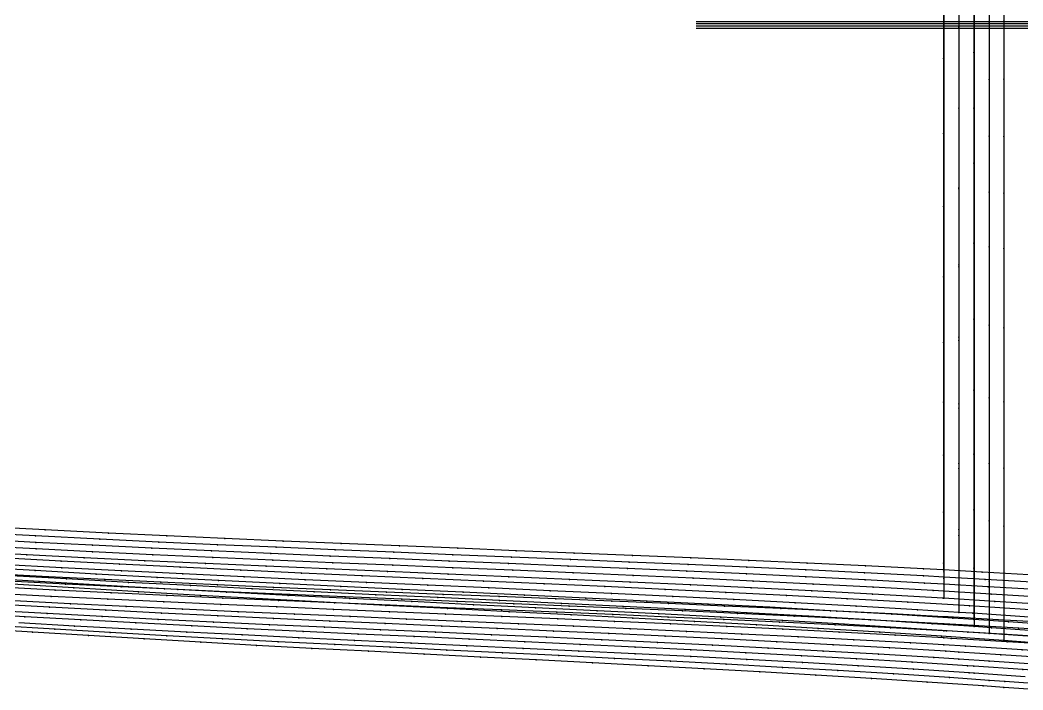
# Model space of a CAD drawing. Extents: x -2408 to 1029, y -526 to 2095.
# Drawn here: x -1535.4 to -1262.1, y -402 to -219.6 of the extents above; entities that cross this region are included whole.
import ezdxf

# ---------------------------------------------------------------- set-up
doc = ezdxf.new("R2010")
doc.units = 0

# ---------------------------------------------------------------- blocks, each defined once
blk = doc.blocks.new(' -30')
at = {"layer": '1'}
blk.add_lwpolyline([(-664.372192, -287.127176), (-679.641754, -286.243599), (-694.99799, -285.398237), (-696.187057, -285.336246), (-710.27236, -284.60173), (-725.267612, -283.860433), (-740.545866, -283.142199), (-755.919862, -282.450756), (-771.200627, -281.788465), (-786.597999, -281.140621), (-801.88015, -280.51132), (-817.299696, -279.884333), (-832.58227, -279.265012), (-848.022402, -278.63554), (-863.304405, -278.003055), (-878.763381, -277.348024), (-894.043868, -276.679726), (-909.520237, -275.975179), (-924.797993, -275.246623), (-940.074012, -274.48242), (-955.469032, -273.674483)], dxfattribs=at)
at = {"layer": '14'}
blk.add_lwpolyline([(-669.787218, -274.088158), (-685.642128, -273.188447), (-696.187057, -272.621555), (-701.652761, -272.32772), (-717.512885, -271.523439), (-733.375258, -270.761336), (-749.239609, -270.035024), (-765.105553, -269.338122), (-780.972669, -268.664248), (-796.840762, -268.007014), (-812.709408, -267.360039), (-828.578263, -266.71694), (-844.446979, -266.071333), (-860.315134, -265.416838), (-876.182533, -264.747066), (-892.048754, -264.055635), (-907.913451, -263.336164), (-923.7762, -262.582272), (-941.068247, -261.714579), (-956.86877, -260.880383)], dxfattribs=at)
at = {"layer": '2'}
blk.add_point((-696.187057, -272.616177), dxfattribs=at)
at = {"layer": '3'}
for p in [(-696.187057, -133.342096), (-696.187057, -153.749935), (-696.187057, -173.676172), (-696.187057, -192.759608), (-696.187057, -210.639042), (-696.187057, -226.953287), (-696.187057, -241.3411), (-696.187057, -256.903938), (-941.068247, -261.714579), (-923.7762, -262.582272), (-907.913451, -263.336164), (-892.048754, -264.055635), (-876.182533, -264.747066), (-860.315134, -265.416838), (-844.446979, -266.071333), (-828.578263, -266.71694), (-812.709408, -267.360039), (-796.840762, -268.007014), (-780.972669, -268.664248), (-765.105553, -269.338122), (-749.239609, -270.035024), (-733.375258, -270.761336), (-717.512885, -271.523439), (-701.652761, -272.32772), (-696.187057, -270.749977), (-696.187057, -272.621555), (-685.642128, -273.188447), (-940.074012, -274.48242), (-924.797993, -275.246623), (-909.520237, -275.975179), (-894.043868, -276.679726), (-878.763381, -277.348024), (-863.304405, -278.003055), (-848.022402, -278.63554), (-832.58227, -279.265012), (-817.299696, -279.884333), (-801.88015, -280.51132), (-786.597999, -281.140621), (-771.200627, -281.788465), (-755.919862, -282.450756), (-740.545866, -283.142199), (-725.267612, -283.860433), (-710.27236, -284.60173), (-696.187057, -285.336246), (-694.99799, -285.398237), (-679.641754, -286.243599)]:
    blk.add_point(p, dxfattribs=at)
at = {"layer": '4'}
for p in [(-696.187057, -272.621555), (-696.187057, -285.336246)]:
    blk.add_point(p, dxfattribs=at)
at = {"layer": '7'}
blk.add_line((-763.632202, -125.051336), (-389.104042, -125.051336), dxfattribs=at)
at = {"layer": '8'}
blk.add_lwpolyline([(-696.187057, 19.626408), (-696.187057, 0.451554), (-696.187057, -16.208268), (-696.187057, -36.720904), (-696.187057, -54.118737), (-696.187057, -72.840981), (-696.187057, -92.526419), (-696.187057, -112.813858), (-696.187057, -133.342096), (-696.187057, -153.749935), (-696.187057, -173.676172), (-696.187057, -192.759608), (-696.187057, -210.639042), (-696.187057, -226.953287), (-696.187057, -241.3411), (-696.187057, -256.903938), (-696.187057, -270.749977), (-696.187057, -272.616177)], dxfattribs=at)
blk = doc.blocks.new(' -31')
at = {"layer": '1'}
blk.add_lwpolyline([(-660.787724, -289.947899), (-675.810988, -289.04012), (-691.222408, -288.151926), (-696.187057, -287.880993), (-706.500063, -287.318206), (-721.916639, -286.524334), (-736.937899, -285.790686), (-752.358094, -285.071968), (-767.404683, -284.398666), (-782.827206, -283.731496), (-798.250467, -283.081525), (-813.321694, -282.457211), (-828.745615, -281.823474), (-843.839067, -281.202679), (-859.262705, -280.56173), (-874.376563, -279.921436), (-889.798955, -279.249807), (-904.931591, -278.567229), (-920.351476, -277.841485), (-935.501224, -277.092704), (-950.917432, -276.292682)], dxfattribs=at)
at = {"layer": '14'}
blk.add_lwpolyline([(-668.883703, -276.730748), (-684.902039, -275.789361), (-696.187057, -275.162659), (-701.707363, -274.856093), (-717.731517, -274.019399), (-733.758208, -273.228341), (-749.787063, -272.476186), (-765.817707, -271.756201), (-781.849769, -271.061654), (-797.882875, -270.38581), (-813.916575, -269.721941), (-829.95065, -269.063307), (-845.984649, -268.403178), (-862.018199, -267.734821), (-878.050928, -267.051504), (-894.082461, -266.346494), (-910.112427, -265.613057), (-926.140451, -264.84446), (-943.708059, -263.954536), (-959.67301, -263.103139)], dxfattribs=at)
at = {"layer": '2'}
blk.add_point((-696.187057, -275.156174), dxfattribs=at)
at = {"layer": '3'}
for p in [(-696.187057, -133.727418), (-696.187057, -154.450981), (-696.187057, -174.685493), (-696.187057, -194.064164), (-696.187057, -212.220206), (-696.187057, -228.786831), (-696.187057, -243.397249), (-696.187057, -259.200869), (-943.708059, -263.954536), (-926.140451, -264.84446), (-910.112427, -265.613057), (-894.082461, -266.346494), (-878.050928, -267.051504), (-862.018199, -267.734821), (-845.984649, -268.403178), (-829.95065, -269.063307), (-813.916575, -269.721941), (-797.882875, -270.38581), (-781.849769, -271.061654), (-765.817707, -271.756201), (-749.787063, -272.476186), (-733.758208, -273.228341), (-696.187057, -273.2611), (-717.731517, -274.019399), (-701.707363, -274.856093), (-696.187057, -275.162659), (-684.902039, -275.789361), (-935.501224, -277.092704), (-920.351476, -277.841485), (-904.931591, -278.567229), (-889.798955, -279.249807), (-874.376563, -279.921436), (-859.262705, -280.56173), (-843.839067, -281.202679), (-828.745615, -281.823474), (-813.321694, -282.457211), (-798.250467, -283.081525), (-782.827206, -283.731496), (-767.404683, -284.398666), (-752.358094, -285.071968), (-736.937899, -285.790686), (-721.916639, -286.524334), (-706.500063, -287.318206), (-696.187057, -287.880993), (-691.222408, -288.151926), (-675.810988, -289.04012)]:
    blk.add_point(p, dxfattribs=at)
at = {"layer": '4'}
for p in [(-696.187057, -275.162659), (-696.187057, -287.880993)]:
    blk.add_point(p, dxfattribs=at)
at = {"layer": '7'}
blk.add_line((-763.632202, -125.051336), (-389.104042, -125.051336), dxfattribs=at)
at = {"layer": '8'}
blk.add_lwpolyline([(-696.187057, 21.607609), (-696.187057, 2.136107), (-696.187057, -14.78146), (-696.187057, -35.611433), (-696.187057, -53.278423), (-696.187057, -72.290306), (-696.187057, -92.280291), (-696.187057, -112.881592), (-696.187057, -133.727418), (-696.187057, -154.450981), (-696.187057, -174.685493), (-696.187057, -194.064164), (-696.187057, -212.220206), (-696.187057, -228.786831), (-696.187057, -243.397249), (-696.187057, -259.200869), (-696.187057, -273.2611), (-696.187057, -275.156174)], dxfattribs=at)
blk = doc.blocks.new(' -32')
at = {"layer": '1'}
blk.add_lwpolyline([(-665.116791, -292.280443), (-680.295763, -291.346208), (-695.403699, -290.461741), (-696.187057, -290.418434), (-710.669653, -289.617628), (-725.782929, -288.829132), (-740.958612, -288.077982), (-756.075592, -287.363959), (-771.277737, -286.674672), (-786.396985, -286.012042), (-801.624435, -285.361817), (-816.744937, -284.72732), (-831.492069, -284.113688), (-847.116812, -283.463143), (-862.237199, -282.827295), (-877.50982, -282.172792), (-892.628992, -281.507035), (-907.921282, -280.80981), (-923.038039, -280.090857), (-938.34811, -279.326425), (-953.461204, -278.534516)], dxfattribs=at)
at = {"layer": '14'}
blk.add_lwpolyline([(-667.92471, -279.379666), (-684.106362, -278.395923), (-696.187057, -277.703381), (-701.403682, -277.404304), (-717.591795, -276.534057), (-733.782751, -275.713053), (-749.976035, -274.934217), (-766.171398, -274.190461), (-782.368289, -273.474709), (-798.566457, -272.779873), (-814.76535, -272.098878), (-830.96472, -271.424635), (-847.16409, -270.750068), (-863.362982, -270.068096), (-879.561149, -269.371632), (-895.758037, -268.6536), (-911.953397, -267.906913), (-928.146678, -267.124496), (-943.652668, -266.335676), (-959.795608, -265.473073)], dxfattribs=at)
at = {"layer": '2'}
blk.add_point((-696.187057, -277.696171), dxfattribs=at)
at = {"layer": '3'}
for p in [(-696.187057, -134.112761), (-696.187057, -155.152049), (-696.187057, -175.694834), (-696.187057, -195.36874), (-696.187057, -213.801389), (-696.187057, -230.620406), (-696.187057, -245.4534), (-696.187057, -261.497782), (-943.652668, -266.335676), (-928.146678, -267.124496), (-911.953397, -267.906913), (-895.758037, -268.6536), (-879.561149, -269.371632), (-863.362982, -270.068096), (-847.16409, -270.750068), (-830.96472, -271.424635), (-814.76535, -272.098878), (-798.566457, -272.779873), (-782.368289, -273.474709), (-766.171398, -274.190461), (-749.976035, -274.934217), (-733.782751, -275.713053), (-696.187057, -275.772225), (-717.591795, -276.534057), (-701.403682, -277.404304), (-696.187057, -277.703381), (-684.106362, -278.395923), (-938.34811, -279.326425), (-923.038039, -280.090857), (-907.921282, -280.80981), (-892.628992, -281.507035), (-877.50982, -282.172792), (-862.237199, -282.827295), (-847.116812, -283.463143), (-831.492069, -284.113688), (-816.744937, -284.72732), (-801.624435, -285.361817), (-786.396985, -286.012042), (-771.277737, -286.674672), (-756.075592, -287.363959), (-740.958612, -288.077982), (-725.782929, -288.829132), (-710.669653, -289.617628), (-696.187057, -290.418434), (-695.403699, -290.461741), (-680.295763, -291.346208)]:
    blk.add_point(p, dxfattribs=at)
at = {"layer": '4'}
for p in [(-696.187057, -277.703381), (-696.187057, -290.418434)]:
    blk.add_point(p, dxfattribs=at)
at = {"layer": '7'}
blk.add_line((-763.632202, -125.051336), (-389.104042, -125.051336), dxfattribs=at)
at = {"layer": '8'}
blk.add_lwpolyline([(-696.187057, 23.588808), (-696.187057, 3.820657), (-696.187057, -13.354648), (-696.187057, -34.501972), (-696.187057, -52.438121), (-696.187057, -71.739651), (-696.187057, -92.034185), (-696.187057, -112.949348), (-696.187057, -134.112761), (-696.187057, -155.152049), (-696.187057, -175.694834), (-696.187057, -195.36874), (-696.187057, -213.801389), (-696.187057, -230.620406), (-696.187057, -245.4534), (-696.187057, -261.497782), (-696.187057, -275.772225), (-696.187057, -277.696171)], dxfattribs=at)
blk = doc.blocks.new(' -33')
at = {"layer": '1'}
blk.add_lwpolyline([(-663.555715, -294.982048), (-678.904663, -294.002708), (-694.14814, -293.078255), (-696.187057, -292.961636), (-709.478525, -292.201445), (-724.727865, -291.379904), (-740.070403, -290.597654), (-755.323933, -289.857647), (-770.694346, -289.143916), (-785.950538, -288.461129), (-801.347675, -287.791684), (-816.605275, -287.141625), (-832.027522, -286.491831), (-847.285475, -285.850042), (-862.543218, -285.20321), (-877.988219, -284.537079), (-893.244742, -283.861903), (-908.710519, -283.153938), (-923.964632, -282.425818), (-939.449062, -281.649797), (-954.699437, -280.847467)], dxfattribs=at)
at = {"layer": '14'}
blk.add_lwpolyline([(-666.910465, -282.037648), (-683.255288, -281.009685), (-696.187057, -280.24107), (-699.091526, -280.068443), (-715.443122, -279.156054), (-731.797836, -278.297802), (-748.155236, -277.486223), (-764.515007, -276.713849), (-780.876641, -275.97322), (-797.239631, -275.256876), (-813.603698, -274.557347), (-829.968258, -273.867177), (-846.333034, -273.178896), (-862.697518, -272.485043), (-879.061203, -271.77816), (-895.42381, -271.050776), (-911.784756, -270.295435), (-928.143763, -269.504667), (-943.54103, -268.721465), (-959.860649, -267.848624)], dxfattribs=at)
at = {"layer": '2'}
blk.add_point((-696.187057, -280.236168), dxfattribs=at)
at = {"layer": '3'}
for p in [(-696.187057, -127.333096), (-696.187057, -148.772081), (-696.187057, -169.833121), (-696.187057, -190.138231), (-696.187057, -209.309447), (-696.187057, -226.968803), (-696.187057, -242.738335), (-696.187057, -260.17137), (-943.54103, -268.721465), (-928.143763, -269.504667), (-911.784756, -270.295435), (-895.42381, -271.050776), (-879.061203, -271.77816), (-862.697518, -272.485043), (-846.333034, -273.178896), (-829.968258, -273.867177), (-813.603698, -274.557347), (-797.239631, -275.256876), (-780.876641, -275.97322), (-696.187057, -274.928334), (-764.515007, -276.713849), (-748.155236, -277.486223), (-731.797836, -278.297802), (-715.443122, -279.156054), (-699.091526, -280.068443), (-696.187057, -280.24107), (-683.255288, -281.009685), (-939.449062, -281.649797), (-923.964632, -282.425818), (-908.710519, -283.153938), (-893.244742, -283.861903), (-877.988219, -284.537079), (-862.543218, -285.20321), (-847.285475, -285.850042), (-832.027522, -286.491831), (-816.605275, -287.141625), (-801.347675, -287.791684), (-785.950538, -288.461129), (-770.694346, -289.143916), (-755.323933, -289.857647), (-740.070403, -290.597654), (-724.727865, -291.379904), (-709.478525, -292.201445), (-696.187057, -292.961636), (-694.14814, -293.078255), (-678.904663, -294.002708)]:
    blk.add_point(p, dxfattribs=at)
at = {"layer": '4'}
for p in [(-696.187057, -280.24107), (-696.187057, -292.961636)]:
    blk.add_point(p, dxfattribs=at)
at = {"layer": '7'}
blk.add_line((-763.632202, -125.051336), (-389.104042, -125.051336), dxfattribs=at)
at = {"layer": '8'}
blk.add_lwpolyline([(-696.187057, 25.570009), (-696.187057, 5.505209), (-696.187057, -11.927834), (-696.187057, -27.697366), (-696.187057, -45.356723), (-696.187057, -64.52794), (-696.187057, -84.83305), (-696.187057, -105.894091), (-696.187057, -127.333096), (-696.187057, -148.772081), (-696.187057, -169.833121), (-696.187057, -190.138231), (-696.187057, -209.309447), (-696.187057, -226.968803), (-696.187057, -242.738335), (-696.187057, -260.17137), (-696.187057, -274.928334), (-696.187057, -280.236168)], dxfattribs=at)
blk = doc.blocks.new(' -34')
at = {"layer": '1'}
blk.add_lwpolyline([(-659.880782, -297.832882), (-674.88639, -296.834445), (-690.264884, -295.860443), (-696.187057, -295.506535), (-705.330332, -294.96012), (-720.715335, -294.095126), (-735.892945, -293.289625), (-751.282725, -292.515013), (-766.30968, -291.793504), (-781.702573, -291.08384), (-797.096529, -290.397559), (-812.152426, -289.742886), (-827.547588, -289.084129), (-842.629487, -288.443162), (-858.02474, -287.787078), (-873.130701, -287.135416), (-888.525021, -286.457104), (-903.652986, -285.770646), (-919.045172, -285.045524), (-934.193097, -284.298782), (-949.581788, -283.501829)], dxfattribs=at)
at = {"layer": '14'}
blk.add_lwpolyline([(-665.840737, -284.702741), (-682.348682, -283.629805), (-696.187057, -282.777348), (-696.366616, -282.766298), (-715.634257, -281.655508), (-732.153145, -280.766701), (-748.67503, -279.928044), (-765.199451, -279.131692), (-781.725946, -278.369802), (-798.254052, -277.63453), (-814.783307, -276.918032), (-831.313248, -276.212463), (-847.843414, -275.509981), (-864.373419, -274.802738), (-880.902647, -274.082896), (-897.430713, -273.342608), (-913.957154, -272.57403), (-930.481509, -271.769319), (-946.126004, -270.967182), (-962.610425, -270.077926)], dxfattribs=at)
at = {"layer": '2'}
blk.add_point((-696.187057, -282.776184), dxfattribs=at)
at = {"layer": '3'}
for p in [(-696.187057, -127.612478), (-696.187057, -149.368449), (-696.187057, -170.740867), (-696.187057, -191.34618), (-696.187057, -210.800818), (-696.187057, -228.721277), (-696.187057, -244.723942), (-696.187057, -262.414736), (-946.126004, -270.967182), (-930.481509, -271.769319), (-913.957154, -272.57403), (-897.430713, -273.342608), (-880.902647, -274.082896), (-864.373419, -274.802738), (-847.843414, -275.509981), (-831.313248, -276.212463), (-814.783307, -276.918032), (-798.254052, -277.63453), (-781.725946, -278.369802), (-696.187057, -277.389873), (-765.199451, -279.131692), (-748.67503, -279.928044), (-732.153145, -280.766701), (-715.634257, -281.655508), (-696.366616, -282.766298), (-696.187057, -282.777348), (-682.348682, -283.629805), (-934.193097, -284.298782), (-919.045172, -285.045524), (-903.652986, -285.770646), (-888.525021, -286.457104), (-873.130701, -287.135416), (-858.02474, -287.787078), (-842.629487, -288.443162), (-827.547588, -289.084129), (-812.152426, -289.742886), (-797.096529, -290.397559), (-781.702573, -291.08384), (-766.30968, -291.793504), (-751.282725, -292.515013), (-735.892945, -293.289625), (-720.715335, -294.095126), (-705.330332, -294.96012), (-696.187057, -295.506535), (-690.264884, -295.860443), (-674.88639, -296.834445)]:
    blk.add_point(p, dxfattribs=at)
at = {"layer": '4'}
for p in [(-696.187057, -282.777348), (-696.187057, -295.506535)]:
    blk.add_point(p, dxfattribs=at)
at = {"layer": '8'}
blk.add_lwpolyline([(-696.187057, 27.551208), (-696.187057, 7.189761), (-696.187057, -10.50102), (-696.187057, -26.503698), (-696.187057, -44.42414), (-696.187057, -63.878794), (-696.187057, -84.484107), (-696.187057, -105.856506), (-696.187057, -127.612478), (-696.187057, -149.368449), (-696.187057, -170.740867), (-696.187057, -191.34618), (-696.187057, -210.800818), (-696.187057, -228.721277), (-696.187057, -244.723942), (-696.187057, -262.414736), (-696.187057, -277.389873), (-696.187057, -282.776184)], dxfattribs=at)
blk = doc.blocks.new(' -35')
at = {"layer": '1'}
blk.add_lwpolyline([(-669.352844, -299.795943), (-684.730024, -298.770446), (-696.187057, -298.04697), (-699.705401, -297.824809), (-715.089522, -296.909555), (-730.411924, -296.0494), (-745.801521, -295.231097), (-760.809693, -294.470697), (-776.202845, -293.722761), (-791.597219, -293.000645), (-806.635484, -292.313985), (-822.031315, -291.623793), (-837.096648, -290.954715), (-852.492776, -290.27093), (-867.583074, -289.594416), (-882.978356, -288.891491), (-898.091395, -288.182923), (-913.484576, -287.435701), (-928.618271, -286.668805), (-944.007854, -285.850953), (-959.108642, -285.010879)], dxfattribs=at)
at = {"layer": '14'}
blk.add_lwpolyline([(-676.766731, -286.567064), (-693.2702, -285.499365), (-696.187057, -285.322399), (-710.123225, -284.476857), (-726.634612, -283.537608), (-743.149308, -282.651928), (-759.666823, -281.811773), (-776.186742, -281.009095), (-792.708424, -280.235858), (-809.231455, -279.484014), (-825.755344, -278.745518), (-842.279602, -278.012328), (-858.803738, -277.276399), (-875.327339, -276.529683), (-891.849761, -275.764143), (-908.370591, -274.971733), (-924.88934, -274.144407), (-940.875508, -273.302877), (-957.363445, -272.389503)], dxfattribs=at)
at = {"layer": '2'}
blk.add_point((-696.187057, -285.316181), dxfattribs=at)
at = {"layer": '3'}
for p in [(-696.187057, -127.89188), (-696.187057, -149.964818), (-696.187057, -171.648615), (-696.187057, -192.55413), (-696.187057, -212.292221), (-696.187057, -230.473749), (-696.187057, -246.709572), (-696.187057, -264.658074), (-940.875508, -273.302877), (-924.88934, -274.144407), (-908.370591, -274.971733), (-891.849761, -275.764143), (-875.327339, -276.529683), (-858.803738, -277.276399), (-842.279602, -278.012328), (-825.755344, -278.745518), (-809.231455, -279.484014), (-792.708424, -280.235858), (-776.186742, -281.009095), (-696.187057, -279.851389), (-759.666823, -281.811773), (-743.149308, -282.651928), (-726.634612, -283.537608), (-944.007854, -285.850953), (-928.618271, -286.668805), (-710.123225, -284.476857), (-696.187057, -285.322399), (-693.2702, -285.499365), (-913.484576, -287.435701), (-898.091395, -288.182923), (-882.978356, -288.891491), (-867.583074, -289.594416), (-852.492776, -290.27093), (-837.096648, -290.954715), (-822.031315, -291.623793), (-806.635484, -292.313985), (-791.597219, -293.000645), (-776.202845, -293.722761), (-760.809693, -294.470697), (-745.801521, -295.231097), (-730.411924, -296.0494), (-715.089522, -296.909555), (-699.705401, -297.824809), (-696.187057, -298.04697), (-684.730024, -298.770446)]:
    blk.add_point(p, dxfattribs=at)
at = {"layer": '4'}
for p in [(-696.187057, -285.322399), (-696.187057, -298.04697)]:
    blk.add_point(p, dxfattribs=at)
at = {"layer": '8'}
blk.add_lwpolyline([(-696.187057, 29.532409), (-696.187057, 8.874313), (-696.187057, -9.074205), (-696.187057, -25.310029), (-696.187057, -43.491557), (-696.187057, -63.229649), (-696.187057, -84.135146), (-696.187057, -105.818943), (-696.187057, -127.89188), (-696.187057, -149.964818), (-696.187057, -171.648615), (-696.187057, -192.55413), (-696.187057, -212.292221), (-696.187057, -230.473749), (-696.187057, -246.709572), (-696.187057, -264.658074), (-696.187057, -279.851389), (-696.187057, -285.316181)], dxfattribs=at)
blk = doc.blocks.new(' -36')
at = {"layer": '1'}
blk.add_lwpolyline([(-672.927873, -302.136555), (-687.924346, -301.120033), (-696.187057, -300.591011), (-703.06483, -300.150658), (-718.068471, -299.245964), (-733.158595, -298.387089), (-748.167634, -297.577712), (-763.338846, -296.79844), (-778.351493, -296.05933), (-793.553311, -295.337039), (-808.56811, -294.643233), (-823.583522, -293.962674), (-838.814652, -293.279547), (-853.830428, -292.606893), (-869.087782, -291.91782), (-884.102765, -291.228094), (-899.384049, -290.508166), (-914.397063, -289.776621), (-929.700036, -288.998858), (-944.709607, -288.199649), (-960.104271, -287.341486)], dxfattribs=at)
at = {"layer": '14'}
blk.add_lwpolyline([(-675.750692, -289.211476), (-692.417271, -288.09964), (-696.187057, -287.863197), (-707.48078, -287.154878), (-724.155581, -286.172946), (-740.834089, -285.249746), (-757.515704, -284.376837), (-774.200055, -283.545769), (-790.886463, -282.748107), (-807.574558, -281.975401), (-824.263738, -281.21921), (-840.953402, -280.471095), (-857.643179, -279.722607), (-874.332467, -278.965305), (-891.020666, -278.190751), (-907.707404, -277.390494), (-924.392004, -276.556099), (-940.653292, -275.701839), (-957.314978, -274.779548)], dxfattribs=at)
at = {"layer": '2'}
blk.add_point((-696.187057, -287.856178), dxfattribs=at)
at = {"layer": '3'}
for p in [(-696.187057, -128.171286), (-696.187057, -150.56119), (-696.187057, -172.556365), (-696.187057, -193.762064), (-696.187057, -213.783595), (-696.187057, -232.226194), (-696.187057, -248.695178), (-696.187057, -266.901435), (-940.653292, -275.701839), (-924.392004, -276.556099), (-907.707404, -277.390494), (-891.020666, -278.190751), (-874.332467, -278.965305), (-857.643179, -279.722607), (-840.953402, -280.471095), (-824.263738, -281.21921), (-807.574558, -281.975401), (-790.886463, -282.748107), (-774.200055, -283.545769), (-696.187057, -282.312918), (-757.515704, -284.376837), (-740.834089, -285.249746), (-724.155581, -286.172946), (-944.709607, -288.199649), (-929.700036, -288.998858), (-707.48078, -287.154878), (-696.187057, -287.863197), (-692.417271, -288.09964), (-914.397063, -289.776621), (-899.384049, -290.508166), (-884.102765, -291.228094), (-869.087782, -291.91782), (-853.830428, -292.606893), (-838.814652, -293.279547), (-823.583522, -293.962674), (-808.56811, -294.643233), (-793.553311, -295.337039), (-778.351493, -296.05933), (-763.338846, -296.79844), (-748.167634, -297.577712), (-733.158595, -298.387089), (-718.068471, -299.245964), (-703.06483, -300.150658), (-696.187057, -300.591011), (-687.924346, -301.120033)]:
    blk.add_point(p, dxfattribs=at)
at = {"layer": '4'}
for p in [(-696.187057, -287.863197), (-696.187057, -300.591011)]:
    blk.add_point(p, dxfattribs=at)
at = {"layer": '8'}
blk.add_lwpolyline([(-696.187057, 31.513608), (-696.187057, 10.558863), (-696.187057, -7.6474), (-696.187057, -24.116363), (-696.187057, -42.558977), (-696.187057, -62.580508), (-696.187057, -83.786207), (-696.187057, -105.781382), (-696.187057, -128.171286), (-696.187057, -150.56119), (-696.187057, -172.556365), (-696.187057, -193.762064), (-696.187057, -213.783595), (-696.187057, -232.226194), (-696.187057, -248.695178), (-696.187057, -266.901435), (-696.187057, -282.312918), (-696.187057, -287.856178)], dxfattribs=at)
blk = doc.blocks.new(' -37')
at = {"layer": '1'}
blk.add_lwpolyline([(-667.862159, -305.093364), (-682.857145, -304.027392), (-696.187057, -303.129501), (-697.986082, -303.008315), (-712.988644, -302.054486), (-728.148326, -301.144891), (-743.15697, -300.292659), (-758.309054, -299.473766), (-773.32178, -298.696695), (-788.505547, -297.939125), (-803.520748, -297.211722), (-818.536674, -296.499533), (-833.750777, -295.786958), (-848.767308, -295.086083), (-864.008634, -294.370643), (-879.024432, -293.655535), (-894.290599, -292.911751), (-909.304442, -292.156997), (-924.59299, -291.357248), (-939.603383, -290.536247), (-954.847641, -289.664205), (-969.853688, -288.767711)], dxfattribs=at)
at = {"layer": '14'}
blk.add_lwpolyline([(-670.119607, -292.197015), (-686.777886, -291.028163), (-696.187057, -290.405178), (-701.921278, -290.02551), (-718.58818, -288.989257), (-735.259146, -288.015428), (-751.933622, -287.095371), (-768.611054, -286.220439), (-785.290886, -285.381982), (-801.972565, -284.571351), (-818.655535, -283.779897), (-835.339243, -282.998972), (-852.023132, -282.219925), (-868.706649, -281.434108), (-885.389239, -280.632872), (-902.070347, -279.807568), (-918.749418, -278.949547), (-935.377298, -278.05285), (-952.039503, -277.106422), (-968.631173, -276.118252)], dxfattribs=at)
at = {"layer": '2'}
blk.add_point((-696.187057, -290.396175), dxfattribs=at)
at = {"layer": '3'}
for p in [(-696.187057, -136.039408), (-696.187057, -151.157559), (-696.187057, -166.097773), (-696.187057, -187.91505), (-696.187057, -208.664815), (-696.187057, -227.94675), (-696.187057, -245.360511), (-696.187057, -260.505839), (-952.039503, -277.106422), (-935.377298, -278.05285), (-696.187057, -276.478989), (-918.749418, -278.949547), (-902.070347, -279.807568), (-885.389239, -280.632872), (-868.706649, -281.434108), (-852.023132, -282.219925), (-835.339243, -282.998972), (-818.655535, -283.779897), (-801.972565, -284.571351), (-785.290886, -285.381982), (-768.611054, -286.220439), (-954.847641, -289.664205), (-751.933622, -287.095371), (-735.259146, -288.015428), (-718.58818, -288.989257), (-939.603383, -290.536247), (-924.59299, -291.357248), (-909.304442, -292.156997), (-701.921278, -290.02551), (-696.187057, -290.405178), (-686.777886, -291.028163), (-894.290599, -292.911751), (-879.024432, -293.655535), (-864.008634, -294.370643), (-848.767308, -295.086083), (-833.750777, -295.786958), (-818.536674, -296.499533), (-803.520748, -297.211722), (-788.505547, -297.939125), (-773.32178, -298.696695), (-758.309054, -299.473766), (-743.15697, -300.292659), (-728.148326, -301.144891), (-712.988644, -302.054486), (-697.986082, -303.008315), (-696.187057, -303.129501), (-682.857145, -304.027392)]:
    blk.add_point(p, dxfattribs=at)
at = {"layer": '4'}
for p in [(-696.187057, -290.405178), (-696.187057, -303.129501)]:
    blk.add_point(p, dxfattribs=at)
at = {"layer": '8'}
blk.add_lwpolyline([(-696.187057, 33.494809), (-696.187057, 12.243416), (-696.187057, -6.220585), (-696.187057, -22.922694), (-696.187057, -41.626394), (-696.187057, -61.931363), (-696.187057, -83.437265), (-696.187057, -105.743818), (-696.187057, -120.861969), (-696.187057, -136.039408), (-696.187057, -151.157559), (-696.187057, -166.097773), (-696.187057, -187.91505), (-696.187057, -208.664815), (-696.187057, -227.94675), (-696.187057, -245.360511), (-696.187057, -260.505839), (-696.187057, -276.478989), (-696.187057, -290.396175)], dxfattribs=at)
blk = doc.blocks.new(' -38')
at = {"layer": '1'}
blk.add_lwpolyline([(-682.223182, -306.637551), (-696.187057, -305.670109), (-697.511597, -305.578334), (-712.645573, -304.591343), (-727.791971, -303.660253), (-742.932562, -302.780543), (-758.075718, -301.944801), (-773.399218, -301.136858), (-788.545856, -300.368836), (-803.901861, -299.614491), (-819.050592, -298.887607), (-834.43729, -298.160009), (-849.586625, -297.447432), (-865.001643, -296.7193), (-880.150395, -295.994101), (-895.591151, -295.238477), (-910.738088, -294.474357), (-925.883388, -293.680152), (-941.345345, -292.831344), (-956.486473, -291.961364)], dxfattribs=at)
at = {"layer": '14'}
blk.add_lwpolyline([(-674.600851, -294.454913), (-691.423468, -293.262557), (-696.187057, -292.945805), (-707.585505, -292.187878), (-724.417707, -291.1399), (-741.254135, -290.155437), (-758.094274, -289.225418), (-774.937379, -288.340786), (-791.783009, -287.492465), (-808.630421, -286.671395), (-825.479098, -285.868508), (-842.328523, -285.074731), (-859.177952, -284.281006), (-876.026946, -283.478259), (-892.874758, -282.65743), (-909.720873, -281.809449), (-926.564775, -280.925246), (-943.492519, -279.99092), (-960.303765, -279.013581)], dxfattribs=at)
at = {"layer": '2'}
blk.add_point((-696.187057, -292.936172), dxfattribs=at)
at = {"layer": '3'}
for p in [(-696.187057, -136.424732), (-696.187057, -151.753912), (-696.187057, -166.90269), (-696.187057, -181.750797), (-696.187057, -203.196114), (-696.187057, -223.288398), (-696.187057, -241.621761), (-696.187057, -257.790326), (-696.187057, -275.279319), (-943.492519, -279.99092), (-926.564775, -280.925246), (-909.720873, -281.809449), (-892.874758, -282.65743), (-876.026946, -283.478259), (-859.177952, -284.281006), (-842.328523, -285.074731), (-825.479098, -285.868508), (-808.630421, -286.671395), (-791.783009, -287.492465), (-774.937379, -288.340786), (-758.094274, -289.225418), (-696.187057, -289.247953), (-741.254135, -290.155437), (-724.417707, -291.1399), (-707.585505, -292.187878), (-941.345345, -292.831344), (-925.883388, -293.680152), (-910.738088, -294.474357), (-696.187057, -292.945805), (-691.423468, -293.262557), (-895.591151, -295.238477), (-880.150395, -295.994101), (-865.001643, -296.7193), (-849.586625, -297.447432), (-834.43729, -298.160009), (-819.050592, -298.887607), (-803.901861, -299.614491), (-788.545856, -300.368836), (-773.399218, -301.136858), (-758.075718, -301.944801), (-742.932562, -302.780543), (-727.791971, -303.660253), (-712.645573, -304.591343), (-697.511597, -305.578334), (-696.187057, -305.670109)]:
    blk.add_point(p, dxfattribs=at)
at = {"layer": '4'}
for p in [(-696.187057, -292.945805), (-696.187057, -305.670109)]:
    blk.add_point(p, dxfattribs=at)
at = {"layer": '8'}
blk.add_lwpolyline([(-696.187057, 35.476007), (-696.187057, 13.927966), (-696.187057, -4.793773), (-696.187057, -21.729027), (-696.187057, -40.693814), (-696.187057, -61.282221), (-696.187057, -83.088325), (-696.187057, -105.706257), (-696.187057, -121.035437), (-696.187057, -136.424732), (-696.187057, -151.753912), (-696.187057, -166.90269), (-696.187057, -181.750797), (-696.187057, -203.196114), (-696.187057, -223.288398), (-696.187057, -241.621761), (-696.187057, -257.790326), (-696.187057, -275.279319), (-696.187057, -289.247953), (-696.187057, -292.936172)], dxfattribs=at)
blk = doc.blocks.new(' -39')
at = {"layer": '1'}
blk.add_lwpolyline([(-676.58816, -309.626711), (-691.865093, -308.513941), (-696.187057, -308.216724), (-706.997464, -307.473309), (-722.213022, -306.486367), (-737.352765, -305.559254), (-752.49541, -304.679408), (-767.799664, -303.830622), (-782.94627, -303.023743), (-798.284052, -302.23352), (-813.433039, -301.472699), (-828.802583, -300.71373), (-843.952571, -299.971422), (-859.351445, -299.215769), (-874.500963, -298.464427), (-889.926508, -297.684565), (-905.074158, -296.897283), (-920.220354, -296.08108), (-935.667878, -295.211581), (-950.809852, -294.320542), (-966.217809, -293.373758)], dxfattribs=at)
at = {"layer": '14'}
blk.add_lwpolyline([(-685.73213, -296.219963), (-696.187057, -295.487156), (-701.973498, -295.081566), (-718.797622, -293.977117), (-735.626443, -292.94005), (-752.459181, -291.961093), (-769.295289, -291.030965), (-786.134141, -290.140385), (-802.975112, -289.280075), (-819.817577, -288.440756), (-836.660911, -287.61315), (-853.504488, -286.787977), (-870.347684, -285.95596), (-887.189874, -285.107818), (-904.030432, -284.234273), (-920.86881, -283.326043), (-935.383752, -282.508064), (-955.003023, -281.343338), (-971.732412, -280.299228)], dxfattribs=at)
at = {"layer": '2'}
blk.add_point((-696.187057, -295.47617), dxfattribs=at)
at = {"layer": '3'}
for p in [(-696.187057, -129.009478), (-696.187057, -144.595427), (-696.187057, -160.059433), (-696.187057, -175.279592), (-696.187057, -190.133979), (-696.187057, -211.463037), (-696.187057, -231.283287), (-696.187057, -249.183207), (-696.187057, -264.751363), (-955.003023, -281.343338), (-696.187057, -281.170439), (-935.383752, -282.508064), (-920.86881, -283.326043), (-904.030432, -284.234273), (-887.189874, -285.107818), (-870.347684, -285.95596), (-853.504488, -286.787977), (-836.660911, -287.61315), (-819.817577, -288.440756), (-802.975112, -289.280075), (-786.134141, -290.140385), (-769.295289, -291.030965), (-752.459181, -291.961093), (-950.809852, -294.320542), (-735.626443, -292.94005), (-718.797622, -293.977117), (-701.973498, -295.081566), (-935.667878, -295.211581), (-920.220354, -296.08108), (-905.074158, -296.897283), (-889.926508, -297.684565), (-696.187057, -295.487156), (-874.500963, -298.464427), (-859.351445, -299.215769), (-843.952571, -299.971422), (-828.802583, -300.71373), (-813.433039, -301.472699), (-798.284052, -302.23352), (-782.94627, -303.023743), (-767.799664, -303.830622), (-752.49541, -304.679408), (-737.352765, -305.559254), (-722.213022, -306.486367), (-706.997464, -307.473309), (-696.187057, -308.216724), (-691.865093, -308.513941)]:
    blk.add_point(p, dxfattribs=at)
at = {"layer": '4'}
for p in [(-696.187057, -295.487156), (-696.187057, -308.216724)]:
    blk.add_point(p, dxfattribs=at)
at = {"layer": '8'}
blk.add_lwpolyline([(-696.187057, 37.457209), (-696.187057, 15.612518), (-696.187057, -3.366959), (-696.187057, -20.535366), (-696.187057, -39.761231), (-696.187057, -60.633077), (-696.187057, -82.739383), (-696.187057, -97.959542), (-696.187057, -113.423548), (-696.187057, -129.009478), (-696.187057, -144.595427), (-696.187057, -160.059433), (-696.187057, -175.279592), (-696.187057, -190.133979), (-696.187057, -211.463037), (-696.187057, -231.283287), (-696.187057, -249.183207), (-696.187057, -264.751363), (-696.187057, -281.170439), (-696.187057, -295.47617)], dxfattribs=at)
blk = doc.blocks.new(' -40')
at = {"layer": '1'}
blk.add_lwpolyline([(-686.744953, -311.442655), (-696.187057, -310.760403), (-701.87569, -310.349349), (-717.162236, -309.306457), (-732.301079, -308.332131), (-747.443159, -307.408083), (-762.727897, -306.518291), (-777.874429, -305.672126), (-793.193784, -304.8455), (-808.343116, -304.04993), (-823.695287, -303.258669), (-838.845717, -302.485477), (-854.228261, -301.701016), (-869.378455, -300.922029), (-884.788619, -300.116273), (-899.937006, -299.303937), (-915.083941, -298.463713), (-930.516783, -297.571525), (-945.659368, -296.657528), (-960.937013, -295.69493), (-968.30658, -295.216408)], dxfattribs=at)
at = {"layer": '14'}
blk.add_lwpolyline([(-680.045691, -299.209645), (-696.187057, -298.019524), (-696.366637, -298.006295), (-713.182395, -296.843445), (-730.003263, -295.751906), (-746.828505, -294.722193), (-763.657387, -293.744825), (-780.489402, -292.810302), (-797.323738, -291.909145), (-814.15989, -291.031858), (-830.997123, -290.168956), (-847.834702, -289.310954), (-864.67212, -288.448358), (-881.508567, -287.571685), (-898.343535, -286.67144), (-915.176215, -285.738143), (-932.006099, -284.762296), (-949.702343, -283.682035), (-966.442483, -282.610792)], dxfattribs=at)
at = {"layer": '2'}
blk.add_point((-696.187057, -298.016186), dxfattribs=at)
at = {"layer": '3'}
for p in [(-696.187057, -129.288879), (-696.187057, -145.086478), (-696.187057, -160.760478), (-696.187057, -176.187319), (-696.187057, -191.24344), (-696.187057, -212.86213), (-696.187057, -232.951524), (-696.187057, -251.09457), (-696.187057, -266.874129), (-949.702343, -283.682035), (-696.187057, -283.516172), (-932.006099, -284.762296), (-915.176215, -285.738143), (-898.343535, -286.67144), (-881.508567, -287.571685), (-864.67212, -288.448358), (-847.834702, -289.310954), (-830.997123, -290.168956), (-814.15989, -291.031858), (-797.323738, -291.909145), (-780.489402, -292.810302), (-763.657387, -293.744825), (-746.828505, -294.722193), (-960.937013, -295.69493), (-945.659368, -296.657528), (-930.516783, -297.571525), (-730.003263, -295.751906), (-713.182395, -296.843445), (-915.083941, -298.463713), (-899.937006, -299.303937), (-884.788619, -300.116273), (-696.366637, -298.006295), (-696.187057, -298.019524), (-869.378455, -300.922029), (-854.228261, -301.701016), (-838.845717, -302.485477), (-823.695287, -303.258669), (-808.343116, -304.04993), (-793.193784, -304.8455), (-777.874429, -305.672126), (-762.727897, -306.518291), (-747.443159, -307.408083), (-732.301079, -308.332131), (-717.162236, -309.306457), (-701.87569, -310.349349), (-696.187057, -310.760403)]:
    blk.add_point(p, dxfattribs=at)
at = {"layer": '4'}
for p in [(-696.187057, -298.019524), (-696.187057, -310.760403)]:
    blk.add_point(p, dxfattribs=at)
at = {"layer": '8'}
blk.add_lwpolyline([(-696.187057, 39.438407), (-696.187057, 17.297069), (-696.187057, -1.940145), (-696.187057, -19.341697), (-696.187057, -38.828648), (-696.187057, -59.983913), (-696.187057, -82.390439), (-696.187057, -97.81728), (-696.187057, -113.491299), (-696.187057, -129.288879), (-696.187057, -145.086478), (-696.187057, -160.760478), (-696.187057, -176.187319), (-696.187057, -191.24344), (-696.187057, -212.86213), (-696.187057, -232.951524), (-696.187057, -251.09457), (-696.187057, -266.874129), (-696.187057, -283.516172), (-696.187057, -298.016186)], dxfattribs=at)

msp = doc.modelspace()

# ---------------------------------------------------------------- block references
at = {"layer": '1'}
for name, p in [(' -38', (-579.253783, -91.775472)), (' -39', (-575.170005, -91.15992)), (' -40', (-571.08619, -90.544825)), (' -34', (-587.46481, -94.242756)), (' -36', (-583.359915, -93.009197)), (' -33', (-587.486083, -94.859148)), (' -35', (-583.382004, -93.626476)), (' -32', (-587.506908, -95.474868)), (' -37', (-579.276546, -92.393365)), (' -31', (-587.527219, -96.089244)), (' -30', (-587.547006, -96.703028))]:
    msp.add_blockref(name, p, dxfattribs=at)

doc.saveas('drawing.dxf')
